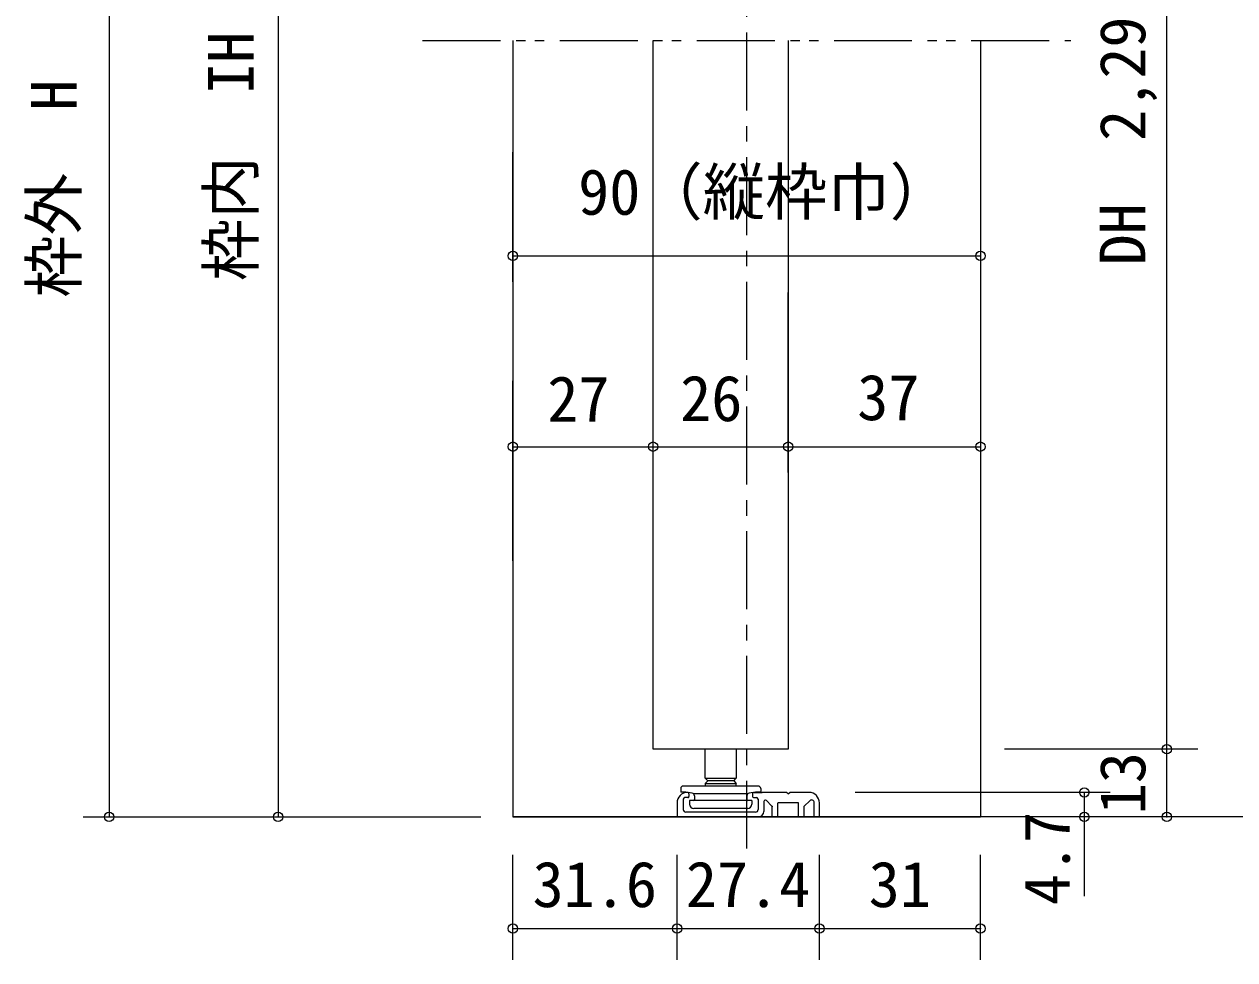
# Model space of a CAD drawing. Units: millimetres on the paper, with parts at other scales. Extents: x -195 to 200, y -135 to 144.
# Drawn here: x -121.7 to -44, y -2.4 to 57.6 of the extents above; entities that cross this region are included whole.
import ezdxf
from ezdxf.enums import TextEntityAlignment as Align

# ---------------------------------------------------------------- set-up
doc = ezdxf.new("R2010")
doc.units = ezdxf.units.MM
doc.header["$PDMODE"] = 32
doc.header["$PDSIZE"] = 0.6
doc.linetypes.add('CHAIN1', pattern=[8, 5, -1, 1, -1])
doc.linetypes.add('DOUBLE_CHAIN1', pattern=[8.8, 5, -1, 0.6, -0.6, 0.6, -1])
doc.layers.add('2-1_6', color=3, linetype='Continuous', lineweight=20)
doc.styles.add('ＭＳ ゴシック', font='')
doc.styles.get('ＭＳ ゴシック').set_extended_font_data('MS Gothic')

msp = doc.modelspace()

# ---------------------------------------------------------------- linework, layer by layer
at = {"layer": '2-1_6', "color": 4, "linetype": 'CHAIN1', "lineweight": 9}
msp.add_line((-75.33, 105.104), (-75.33, 4.749), dxfattribs=at)
at = {"layer": '2-1_6', "color": 4, "lineweight": 9}
for p, q in [((-116.24, 102.712), (-116.24, 6.784)), ((-48.37, 11.118), (-48.37, 90.712)), ((-105.396, 80.712), (-105.396, 6.784)), ((-90.33, 41.1), (-90.33, 49.434)), ((-90.33, 42.767), (-60.33, 42.767)), ((-81.33, 28.865), (-81.33, 40.433)), ((-72.663, 28.865), (-72.663, 40.433)), ((-90.33, 23.199), (-90.33, 34.766)), ((-46.37, 11.118), (-58.795, 11.118)), ((-46.37, 11.118), (-58.795, 11.118)), ((-48.37, 7.451), (-48.37, 11.118)), ((-48.37, 6.784), (-48.37, 11.118)), ((-51.997, 8.351), (-68.371, 8.351)), ((-53.663, 1.7), (-53.663, 8.351)), ((-117.907, 6.784), (-92.382, 6.784)), ((-46.37, 6.784), (-58.795, 6.784)), ((-51.997, 6.784), (-58.663, 6.784)), ((-90.33, -2.386), (-90.33, 4.354)), ((-79.797, -2.386), (-79.797, 4.354)), ((-70.663, -2.386), (-70.663, 4.354)), ((-60.33, -2.386), (-60.33, 4.354)), ((-90.33, -0.386), (-79.797, -0.386)), ((-79.797, -0.386), (-70.663, -0.386)), ((-70.663, -0.386), (-60.33, -0.386))]:
    msp.add_line(p, q, dxfattribs=at)
at = {"layer": '2-1_6', "color": 7, "linetype": 'DOUBLE_CHAIN1'}
msp.add_line((-96.123, 56.593), (-54.537, 56.593), dxfattribs=at)
at = {"layer": '2-1_6', "color": 8, "lineweight": 18}
for p, q in [((-90.33, 56.593), (-90.33, 6.784)), ((-60.33, 56.593), (-60.33, 6.784)), ((-90.33, 6.784), (-60.33, 6.784))]:
    msp.add_line(p, q, dxfattribs=at)
at = {"layer": '2-1_6', "color": 1, "lineweight": 18}
for p, q in [((-81.33, 11.118), (-81.33, 56.593)), ((-72.663, 56.593), (-72.663, 11.118)), ((-72.663, 11.118), (-81.33, 11.118))]:
    msp.add_line(p, q, dxfattribs=at)
at = {"layer": '2-1_6'}
for p, q in [((-77.997, 9.258), (-77.997, 11.118)), ((-75.997, 11.118), (-75.997, 9.258)), ((-79.564, 8.592), (-79.564, 8.358)), ((-74.597, 8.758), (-79.397, 8.758)), ((-77.997, 9.258), (-75.997, 9.258)), ((-77.83, 9.092), (-77.997, 9.258)), ((-77.997, 8.925), (-77.83, 9.092)), ((-77.997, 8.925), (-77.997, 8.758)), ((-77.997, 8.925), (-75.997, 8.925)), ((-76.997, 9.092), (-77.83, 9.092)), ((-76.163, 9.092), (-77.83, 9.092)), ((-76.163, 9.092), (-76.997, 9.092)), ((-76.163, 9.092), (-75.997, 9.258)), ((-76.163, 9.092), (-75.997, 8.925)), ((-75.997, 8.758), (-75.997, 8.925)), ((-74.43, 8.592), (-74.43, 8.358)), ((-79.229, 8.358), (-79.564, 8.358)), ((-79.397, 7.918), (-79.397, 7.251)), ((-79.097, 8.018), (-79.297, 8.018)), ((-78.821, 8.294), (-79.229, 8.358)), ((-79.03, 8.251), (-79.03, 8.084)), ((-78.747, 7.825), (-78.997, 7.825)), ((-78.997, 7.825), (-78.997, 7.592)), ((-78.68, 7.825), (-78.747, 7.825)), ((-75.313, 8.271), (-78.68, 8.271)), ((-78.68, 8.129), (-78.68, 7.892)), ((-75.313, 7.825), (-78.68, 7.825)), ((-75.313, 8.129), (-75.313, 7.892)), ((-75.247, 7.825), (-75.313, 7.825)), ((-74.997, 7.825), (-75.247, 7.825)), ((-74.765, 8.358), (-75.173, 8.294)), ((-74.997, 7.825), (-74.997, 7.592)), ((-74.963, 8.251), (-74.963, 8.084)), ((-74.897, 8.018), (-74.697, 8.018)), ((-74.863, 8.351), (-74.33, 8.351)), ((-74.43, 8.358), (-74.765, 8.358)), ((-74.597, 7.918), (-74.597, 7.251)), ((-72.763, 8.351), (-74.33, 8.351)), ((-73.726, 7.497), (-74.059, 7.83)), ((-72.663, 8.251), (-72.763, 8.351)), ((-72.663, 8.251), (-72.563, 8.351)), ((-71.33, 8.351), (-72.563, 8.351)), ((-71.63, 7.468), (-71.281, 7.817)), ((-79.797, 7.684), (-79.797, 6.784)), ((-76.997, 7.084), (-79.23, 7.084)), ((-75.263, 7.325), (-78.73, 7.325)), ((-74.763, 7.084), (-76.997, 7.084)), ((-74.23, 7.76), (-74.23, 7.118)), ((-73.33, 6.784), (-73.33, 7.651)), ((-72.03, 7.684), (-73.297, 7.684)), ((-71.996, 6.784), (-71.996, 7.651)), ((-71.63, 6.784), (-71.63, 7.468)), ((-70.663, 6.784), (-70.663, 7.684)), ((-76.997, 6.784), (-79.797, 6.784)), ((-74.563, 6.784), (-76.997, 6.784)), ((-71.63, 6.784), (-71.996, 6.784))]:
    msp.add_line(p, q, dxfattribs=at)
at = {"layer": '2-1_6', "linetype": 'DOUBLE_CHAIN1'}
for p, q in [((-78.68, 8.271), (-78.821, 8.294)), ((-75.173, 8.294), (-75.313, 8.271)), ((-73.726, 7.497), (-73.697, 7.468)), ((-73.697, 7.468), (-73.697, 7.426))]:
    msp.add_line(p, q, dxfattribs=at)
at = {"layer": '2-1_6', "color": 7, "lineweight": 18}
msp.add_line((-32.403, 6.784), (-90.33, 6.784), dxfattribs=at)
at = {"layer": '2-1_6', "color": 4, "lineweight": 9}
msp.add_lwpolyline([(-90.33, 30.532), (-72.73, 30.532), (-60.33, 30.532)], dxfattribs=at)
at = {"layer": '2-1_6'}
for points in [[(-73.33, 6.784), (-73.697, 6.784), (-73.697, 7.426)], [(-70.663, 6.784), (-70.996, 6.784), (-70.996, 7.699)]]:
    msp.add_lwpolyline(points, dxfattribs=at)
for centre, radius, start, end in [((-79.397, 8.592), 0.167, 90, 180), ((-74.597, 8.592), 0.167, 0, 90), ((-79.13, 7.684), 0.667, 90.00002, 180.00002), ((-79.297, 7.918), 0.1, 90, 180), ((-79.13, 8.251), 0.1, 0, 90.00002), ((-79.097, 8.084), 0.0667, 270, 0.00002), ((-78.847, 8.129), 0.167, 0, 81), ((-78.747, 7.892), 0.0667, 270, 0), ((-75.147, 8.129), 0.167, 99.00002, 180), ((-75.247, 7.892), 0.0667, 180, 270), ((-74.897, 8.084), 0.0667, 180.00002, 270), ((-74.863, 8.251), 0.1, 90, 180.00002), ((-74.697, 7.918), 0.1, 0, 90), ((-74.13, 7.76), 0.1, 45, 180.00002), ((-71.33, 7.684), 0.667, 0, 90), ((-71.163, 7.699), 0.167, 0, 135), ((-79.23, 7.251), 0.167, 180, 270), ((-78.73, 7.592), 0.267, 180, 270), ((-75.263, 7.592), 0.267, 270, 0), ((-74.763, 7.251), 0.167, 270, 0), ((-74.563, 7.118), 0.333, 270, 0), ((-73.797, 7.426), 0.1, 0, 45), ((-73.297, 7.651), 0.0333, 90, 180), ((-72.03, 7.651), 0.0333, 0, 90)]:
    msp.add_arc(centre, radius, start, end, dxfattribs=at)
at = {"layer": '2-1_6', "color": 4}
for p in [(-90.33, 42.767), (-60.33, 42.767), (-90.33, 30.532), (-81.33, 30.532), (-72.663, 30.532), (-60.33, 30.532), (-48.37, 11.118), (-53.663, 8.351), (-116.24, 6.784), (-105.396, 6.784), (-53.663, 6.784), (-48.37, 6.784), (-90.33, -0.386), (-79.797, -0.386), (-70.663, -0.386), (-60.33, -0.386)]:
    msp.add_point(p, dxfattribs=at)

# ---------------------------------------------------------------- texts
at = {"layer": '2-1_6', "color": 7, "style": 'ＭＳ ゴシック'}
for s, p in [('枠内\u3000IH\u30002,318', (-106.088, 41.159)), ('枠外  H\u30002,354', (-117.441, 40.089)), ('DH\u30002,297', (-48.87, 42.157)), ('13', (-48.87, 6.951)), ('4.7', (-53.716, 1.118))]:
    msp.add_text(s, height=2.933, rotation=90, dxfattribs=at).set_placement(p, align=Align.BOTTOM_LEFT)
for s, p in [('90（縦枠巾）', (-86.142, 44.531)), ('27', (-88.122, 31.247)), ('26', (-79.597, 31.291)), ('37', (-68.236, 31.352)), ('31.6', (-89.064, 0.114)), ('27.4', (-79.23, 0.114)), ('31', (-67.497, 0.114))]:
    msp.add_text(s, height=2.933, dxfattribs=at).set_placement(p, align=Align.BOTTOM_LEFT)

doc.saveas('drawing.dxf')
